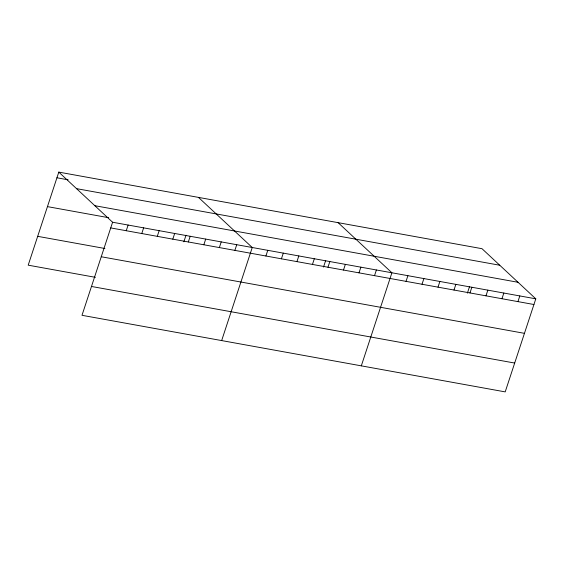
<?xml version="1.0" encoding="UTF-8"?>
<svg xmlns="http://www.w3.org/2000/svg" width="564" height="564" viewBox="0 0 564 564"><rect width="100%" height="100%" fill="white"/><g stroke="black" fill="none" stroke-linecap="round" stroke-linejoin="round"><path stroke-width="0.85" d="M58.797 172.112L112.596 222.237L81.999 315.304L505.203 391.888L535.8 298.828L482.001 248.696L58.797 172.112L28.2 265.172L95.443 277.34M126.251 230.725L128.113 225.05M141.768 233.531L143.63 227.856M157.285 236.344L159.154 230.662M172.803 239.15L174.671 233.475M183.85 241.801L186.021 235.202M188.32 241.963L190.188 236.281M203.837 244.769L205.705 239.087M219.354 247.575L221.222 241.9M234.871 250.388L236.739 244.706M221.659 340.578L252.256 247.511L198.457 197.386M265.905 256L267.773 250.324M281.422 258.813L283.29 253.13M296.939 261.618L298.807 255.936M312.456 264.424L314.324 258.749M323.503 267.075L325.675 260.476M327.973 267.237L329.841 261.555M343.49 270.043L345.358 264.361M359.007 272.849L360.875 267.174M374.524 275.662L376.392 269.98M361.312 365.853L391.909 272.786L338.111 222.66M406.031 281.358L407.899 275.683M422.02 284.256L423.888 278.574M438.009 287.147L439.878 281.471M453.992 290.044L455.86 284.362M467.394 293.118L469.565 286.519M469.981 292.935L471.849 287.252M485.971 295.825L487.839 290.15M501.96 298.723L503.828 293.04M517.942 301.613L519.811 295.938M56.929 177.787L68.138 179.817M76.549 188.651L499.753 265.242M94.844 205.698L518.048 282.289M47.446 206.621L108.655 217.704M112.596 222.237L535.8 298.828M110.734 227.919L533.932 304.511M37.682 236.337L104.925 248.505M101.252 256.754L524.449 333.345M91.481 286.463L514.685 363.054"/></g></svg>
